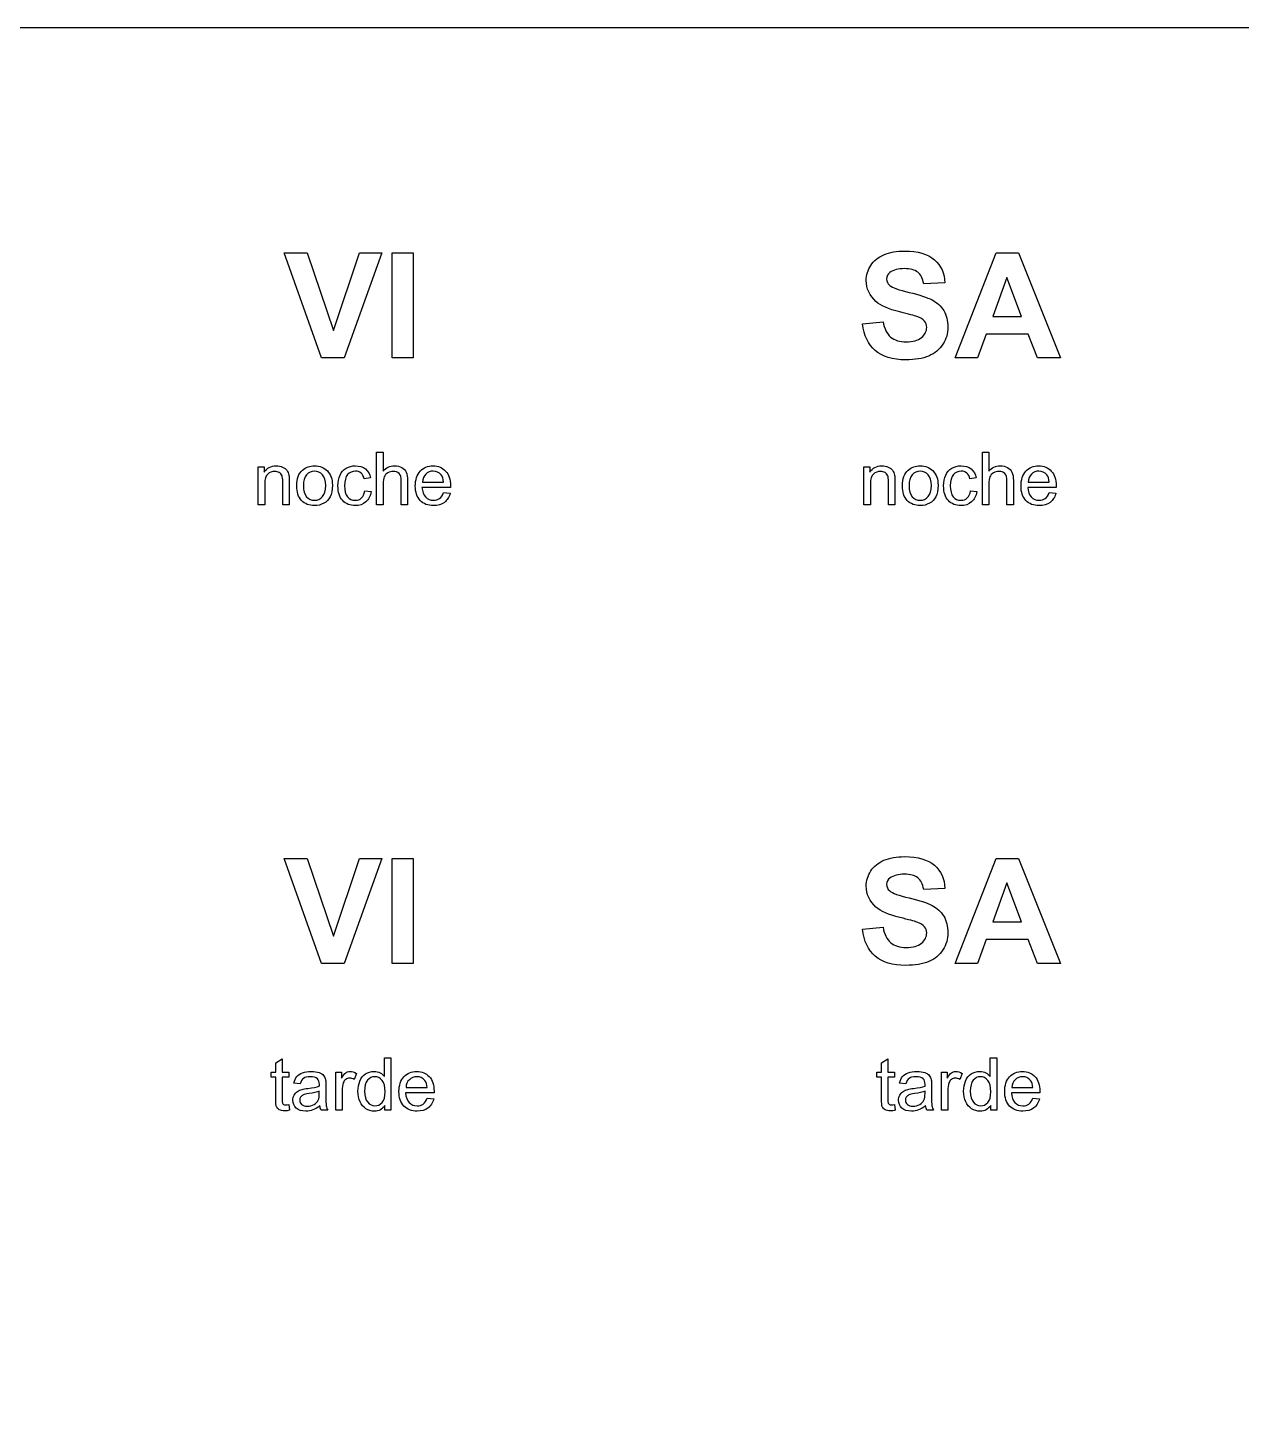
# Model space of a CAD drawing. Header units: millimetres. Extents: x 5 to 740, y 5 to 477.
# Drawn here: x 137.2 to 203.4, y 251.7 to 327 of the extents above; entities that cross this region are included whole.
import ezdxf

# ---------------------------------------------------------------- set-up
doc = ezdxf.new("R2010")
doc.units = ezdxf.units.MM
doc.layers.get('0').update_dxf_attribs({"linetype": 'CONTINUOUS'})

msp = doc.modelspace()

# ---------------------------------------------------------------- linework, layer by layer
at = {"color": 7}
for points in [[(5, 327), (239, 327), (239, 192), (5, 192)], [(153.26367, 309), (151.2168, 314.72656), (152.4707, 314.72656), (153.91992, 310.48828), (155.32227, 314.72656), (156.54883, 314.72656), (154.49805, 309)], [(157.10352, 309), (157.10352, 314.72656), (158.25977, 314.72656), (158.25977, 309)], [(193.52539, 309), (192.26758, 309), (191.76758, 310.30078), (189.47852, 310.30078), (189.00586, 309), (187.7793, 309), (190.00977, 314.72656), (191.23242, 314.72656)], [(191.39648, 311.26563), (190.60742, 313.39063), (189.83398, 311.26563)], [(182.73242, 310.86326)], [(158.75391, 302.23633)], [(191.75391, 302.23633)], [(151.9082, 302.03711)], [(152.26953, 302.03711)], [(155.61719, 301.75983)], [(159.90815, 301.66804)], [(184.9082, 302.03711)], [(185.26953, 302.03711)], [(188.61719, 301.75983)], [(192.90815, 301.66804)], [(153.26367, 276), (151.2168, 281.72656), (152.4707, 281.72656), (153.91992, 277.48828), (155.32227, 281.72656), (156.54883, 281.72656), (154.49805, 276)], [(157.10352, 276), (157.10352, 281.72656), (158.25977, 281.72656), (158.25977, 276)], [(193.52539, 276), (192.26758, 276), (191.76758, 277.30078), (189.47852, 277.30078), (189.00586, 276), (187.7793, 276), (190.00977, 281.72656), (191.23242, 281.72656)], [(191.39648, 278.26563), (190.60742, 280.39063), (189.83398, 278.26563)], [(182.73242, 277.86326)], [(155.60742, 269.03516)], [(157.86328, 269.23633)], [(188.60742, 269.03516)], [(190.86328, 269.23633)], [(151.47272, 268.31444)], [(159.01754, 268.66804)], [(184.47272, 268.31444)], [(192.01754, 268.66804)]]:
    msp.add_lwpolyline(points, close=True, dxfattribs=at)
for points in [[(187.22461, 313.08984), (186.06836, 313.03904)], [(182.73242, 310.86328), (183.85742, 310.97266)], [(156.26367, 301), (156.26367, 303.86328), (156.61523, 303.86328), (156.61523, 302.83594)], [(189.26367, 301), (189.26367, 303.86328), (189.61523, 303.86328), (189.61523, 302.83594)], [(149.81445, 301), (149.81445, 303.07422), (150.13086, 303.07422), (150.13086, 302.7793)], [(182.81445, 301), (182.81445, 303.07422), (183.13086, 303.07422), (183.13086, 302.7793)], [(151.49997, 302.27535), (151.49997, 301), (151.14841, 301), (151.14841, 302.26172)], [(155.92969, 302.46487), (155.58789, 302.41217)], [(157.95311, 302.31444), (157.95311, 301), (157.60155, 301), (157.60155, 302.31445)], [(158.75391, 302.23633), (159.91211, 302.23633)], [(184.49997, 302.27535), (184.49997, 301), (184.14841, 301), (184.14841, 302.26172)], [(188.92969, 302.46487), (188.58789, 302.41217)], [(190.95311, 302.31444), (190.95311, 301), (190.60155, 301), (190.60155, 302.31445)], [(191.75391, 302.23633), (192.91211, 302.23633)], [(150.16601, 302.13285), (150.16601, 301), (149.81445, 301)], [(155.61719, 301.75977), (155.96289, 301.71487)], [(156.61522, 302.1348), (156.61522, 301), (156.26367, 301)], [(160.2812, 301.94734), (158.73432, 301.94734)], [(159.9082, 301.66797), (160.27148, 301.62307)], [(183.16601, 302.13285), (183.16601, 301), (182.81445, 301)], [(188.61719, 301.75977), (188.96289, 301.71487)], [(189.61522, 302.1348), (189.61522, 301), (189.26367, 301)], [(193.2812, 301.94734), (191.73432, 301.94734)], [(192.9082, 301.66797), (193.27148, 301.62307)], [(187.22461, 280.08984), (186.06836, 280.03904)], [(182.73242, 277.86328), (183.85742, 277.97266)], [(150.76952, 268.60743), (150.76952, 269.80079), (150.51171, 269.80079), (150.51171, 270.07423), (150.76952, 270.07423), (150.76952, 270.5879), (151.11913, 270.79884), (151.11913, 270.07423), (151.47265, 270.07423), (151.47265, 269.80079), (151.11913, 269.80079), (151.11913, 268.5879)], [(156.69531, 269.83591), (156.69531, 270.86325), (157.04492, 270.86325), (157.04492, 268), (156.71875, 268)], [(183.76952, 268.60743), (183.76952, 269.80079), (183.51171, 269.80079), (183.51171, 270.07423), (183.76952, 270.07423), (183.76952, 270.5879), (184.11913, 270.79884), (184.11913, 270.07423), (184.47265, 270.07423), (184.47265, 269.80079), (184.11913, 269.80079), (184.11913, 268.5879)], [(189.69531, 269.83591), (189.69531, 270.86325), (190.04492, 270.86325), (190.04492, 268), (189.71875, 268)], [(154.03711, 268), (154.03711, 270.07422), (154.35352, 270.07422), (154.35352, 269.75977)], [(155.16406, 270.0078), (155.04297, 269.68163)], [(187.03711, 268), (187.03711, 270.07422), (187.35352, 270.07422), (187.35352, 269.75977)], [(188.16406, 270.0078), (188.04297, 269.68163)], [(152.10166, 269.43546), (151.75791, 269.48236)], [(153.1406, 268.91217), (153.14062, 269.04101)], [(153.49622, 269.33782), (153.49622, 268.86907)], [(154.38867, 269.08597), (154.38867, 268), (154.03711, 268)], [(157.86328, 269.23633), (159.02148, 269.23633)], [(185.10166, 269.43546), (184.75791, 269.48236)], [(186.1406, 268.91217), (186.14062, 269.04101)], [(186.49622, 269.33782), (186.49622, 268.86907)], [(187.38867, 269.08597), (187.38867, 268), (187.03711, 268)], [(190.86328, 269.23633), (192.02148, 269.23633)], [(151.47266, 268.31445), (151.52346, 268.00391)], [(153.17003, 268.25579), (153.16992, 268.25585)], [(156.71875, 268), (156.71875, 268.26172)], [(159.39058, 268.94734), (157.84371, 268.94734)], [(159.01758, 268.66797), (159.38086, 268.62307)], [(184.47266, 268.31445), (184.52346, 268.00391)], [(186.17003, 268.25579), (186.16992, 268.25585)], [(189.71875, 268), (189.71875, 268.26172)], [(192.39058, 268.94734), (190.84371, 268.94734)], [(192.01758, 268.66797), (192.38086, 268.62307)], [(153.60752, 267.99993), (153.24033, 267.99993)], [(186.60752, 267.99993), (186.24033, 267.99993)]]:
    msp.add_lwpolyline(points, dxfattribs=at)
for points in [[(183.18555, 314.04297), (183.352217, 314.298177), (183.590497, 314.492187), (183.90039, 314.625)], [(183.90039, 314.625), (184.21289, 314.757813), (184.589193, 314.82422), (185.0293, 314.82422)], [(185.0293, 314.82422), (185.748047, 314.82422), (186.28841, 314.666667), (186.65039, 314.35156)], [(186.65039, 314.35156), (187.014977, 314.03646), (187.206383, 313.615887), (187.22461, 313.08984)], [(182.93945, 313.22656), (182.93945, 313.518227), (183.021483, 313.790363), (183.18555, 314.04297)], [(184.22852, 313.66014), (184.10612, 313.571593), (184.04492, 313.453103), (184.04492, 313.30467)], [(185.01758, 313.86717), (184.68164, 313.86717), (184.41862, 313.79816), (184.22852, 313.66014)], [(185.74805, 313.67186), (185.58659, 313.802067), (185.3431, 313.86717), (185.01758, 313.86717)], [(186.06836, 313.03904), (186.018893, 313.333313), (185.912123, 313.544253), (185.74805, 313.67186)], [(183.4668, 312.07422), (183.115233, 312.389327), (182.93945, 312.77344), (182.93945, 313.22656)], [(184.04492, 313.30467), (184.04492, 313.16925), (184.102213, 313.053363), (184.2168, 312.95701)], [(184.2168, 312.95701), (184.362633, 312.834617), (184.7168, 312.707013), (185.2793, 312.5742)], [(184.77148, 311.50781), (184.151693, 311.661457), (183.7168, 311.85026), (183.4668, 312.07422)], [(185.2793, 312.5742), (185.8418, 312.441387), (186.257163, 312.303367), (186.52539, 312.16014)], [(186.52539, 312.16014), (186.796223, 312.019513), (187.00716, 311.825503), (187.1582, 311.57811)], [(185.69727, 311.25781), (185.56185, 311.304677), (185.253253, 311.38801), (184.77148, 311.50781)], [(186.11133, 311.00781), (186.033203, 311.104163), (185.895183, 311.187497), (185.69727, 311.25781)], [(187.1582, 311.57811), (187.311847, 311.333317), (187.38867, 311.02993), (187.38867, 310.66795)], [(183.42773, 309.39842), (183.03971, 309.734353), (182.80794, 310.222633), (182.73242, 310.86326)], [(183.85742, 310.97266), (183.925127, 310.595053), (184.061847, 310.31771), (184.26758, 310.14063)], [(185.94727, 310.10938), (186.13737, 310.268233), (186.23242, 310.453127), (186.23242, 310.66406)], [(186.23242, 310.66406), (186.23242, 310.79948), (186.192057, 310.914063), (186.11133, 311.00781)], [(187.38867, 310.66795), (187.38867, 310.339823), (187.297523, 310.03253), (187.11523, 309.74607)], [(184.26758, 310.14063), (184.475913, 309.963543), (184.75586, 309.875), (185.10742, 309.875)], [(185.10742, 309.875), (185.47982, 309.875), (185.75977, 309.953127), (185.94727, 310.10938)], [(187.11523, 309.74607), (186.932943, 309.459617), (186.675133, 309.246077), (186.3418, 309.10545)], [(185.0957, 308.89842), (184.371747, 308.89842), (183.815757, 309.065087), (183.42773, 309.39842)], [(186.3418, 309.10545), (186.008467, 308.96743), (185.5931, 308.89842), (185.0957, 308.89842)], [(150.13086, 302.7793), (150.2832, 303.00716), (150.503253, 303.12109), (150.79102, 303.12109)], [(150.79102, 303.12109), (150.91602, 303.12109), (151.030603, 303.09829), (151.13477, 303.05269)], [(151.13477, 303.05269), (151.240237, 303.008423), (151.31901, 302.94983), (151.37109, 302.87691)], [(152.22852, 302.89063), (152.4069, 303.04427), (152.624347, 303.12109), (152.88086, 303.12109)], [(152.88086, 303.12109), (153.166013, 303.12109), (153.399087, 303.02734), (153.58008, 302.83984)], [(154.26758, 302.61722), (154.3418, 302.785187), (154.45443, 302.910837), (154.60547, 302.99417)], [(154.60547, 302.99417), (154.75781, 303.078803), (154.923173, 303.12112), (155.10156, 303.12112)], [(155.10156, 303.12112), (155.32682, 303.12112), (155.511067, 303.06383), (155.6543, 302.94925)], [(155.6543, 302.94925), (155.797527, 302.83597), (155.889323, 302.67451), (155.92969, 302.46487)], [(156.61523, 302.83594), (156.779297, 303.02604), (156.98633, 303.12109), (157.23633, 303.12109)], [(157.23633, 303.12109), (157.389977, 303.12109), (157.52344, 303.09049), (157.63672, 303.02929)], [(157.63672, 303.02929), (157.75, 302.969357), (157.83073, 302.886023), (157.87891, 302.77929)], [(158.64062, 302.83205), (158.820313, 303.024757), (159.053387, 303.12111), (159.33984, 303.12111)], [(159.33984, 303.12111), (159.617187, 303.12111), (159.84375, 303.02671), (160.01953, 302.83791)], [(183.13086, 302.7793), (183.2832, 303.00716), (183.503253, 303.12109), (183.79102, 303.12109)], [(183.79102, 303.12109), (183.91602, 303.12109), (184.030603, 303.09829), (184.13477, 303.05269)], [(184.13477, 303.05269), (184.240237, 303.008423), (184.31901, 302.94983), (184.37109, 302.87691)], [(185.22852, 302.89063), (185.4069, 303.04427), (185.624347, 303.12109), (185.88086, 303.12109)], [(185.88086, 303.12109), (186.166013, 303.12109), (186.399087, 303.02734), (186.58008, 302.83984)], [(187.26758, 302.61722), (187.3418, 302.785187), (187.45443, 302.910837), (187.60547, 302.99417)], [(187.60547, 302.99417), (187.75781, 303.078803), (187.923173, 303.12112), (188.10156, 303.12112)], [(188.10156, 303.12112), (188.32682, 303.12112), (188.511067, 303.06383), (188.6543, 302.94925)], [(188.6543, 302.94925), (188.797527, 302.83597), (188.889323, 302.67451), (188.92969, 302.46487)], [(189.61523, 302.83594), (189.779297, 303.02604), (189.98633, 303.12109), (190.23633, 303.12109)], [(190.23633, 303.12109), (190.389977, 303.12109), (190.52344, 303.09049), (190.63672, 303.02929)], [(190.63672, 303.02929), (190.75, 302.969357), (190.83073, 302.886023), (190.87891, 302.77929)], [(191.64062, 302.83205), (191.820313, 303.024757), (192.053387, 303.12111), (192.33984, 303.12111)], [(192.33984, 303.12111), (192.617187, 303.12111), (192.84375, 303.02671), (193.01953, 302.83791)], [(150.32811, 302.67387), (150.220043, 302.578817), (150.16601, 302.398477), (150.16601, 302.13285)], [(150.71679, 302.81645), (150.56705, 302.81645), (150.43749, 302.768923), (150.32811, 302.67387)], [(150.96093, 302.75195), (150.891917, 302.79495), (150.810537, 302.81645), (150.71679, 302.81645)], [(151.10741, 302.58203), (151.080077, 302.653643), (151.03125, 302.710283), (150.96093, 302.75195)], [(151.14841, 302.26172), (151.14841, 302.404947), (151.134743, 302.511717), (151.10741, 302.58203)], [(151.37109, 302.87691), (151.423157, 302.803997), (151.459617, 302.71741), (151.48047, 302.61715)], [(151.48047, 302.61715), (151.49347, 302.552017), (151.49997, 302.438083), (151.49997, 302.27535)], [(151.9082, 302.03711), (151.9082, 302.421223), (152.014973, 302.70573), (152.22852, 302.89063)], [(152.44336, 302.63281), (152.327473, 302.501303), (152.26953, 302.302737), (152.26953, 302.03711)], [(152.88086, 302.83008), (152.70508, 302.83008), (152.559247, 302.764323), (152.44336, 302.63281)], [(153.31445, 302.63086), (153.198563, 302.763673), (153.054033, 302.83008), (152.88086, 302.83008)], [(153.49023, 302.04883), (153.49023, 302.305337), (153.431637, 302.499347), (153.31445, 302.63086)], [(153.58008, 302.83984), (153.761067, 302.653647), (153.85156, 302.395837), (153.85156, 302.06641)], [(154.15625, 302.02933), (154.15625, 302.253283), (154.19336, 302.449247), (154.26758, 302.61722)], [(154.68359, 302.64069), (154.572917, 302.514383), (154.51758, 302.31386), (154.51758, 302.03912)], [(155.11523, 302.83209), (154.93815, 302.83209), (154.79427, 302.76829), (154.68359, 302.64069)], [(155.41406, 302.72662), (155.332033, 302.796933), (155.232423, 302.83209), (155.11523, 302.83209)], [(155.58789, 302.41217), (155.555357, 302.55149), (155.497413, 302.656307), (155.41406, 302.72662)], [(156.67382, 302.51761), (156.634753, 302.425163), (156.61522, 302.29756), (156.61522, 302.1348)], [(156.86913, 302.73636), (156.777983, 302.68296), (156.71288, 302.610043), (156.67382, 302.51761)], [(157.16405, 302.81836), (157.059883, 302.81836), (156.961577, 302.791027), (156.86913, 302.73636)], [(157.48632, 302.69727), (157.4108, 302.777997), (157.303377, 302.81836), (157.16405, 302.81836)], [(157.60155, 302.31445), (157.60155, 302.490237), (157.56314, 302.617843), (157.48632, 302.69727)], [(157.87891, 302.77929), (157.928377, 302.672517), (157.95311, 302.517567), (157.95311, 302.31444)], [(158.37109, 302.01955), (158.37109, 302.36851), (158.460933, 302.639343), (158.64062, 302.83205)], [(158.93555, 302.66992), (158.82617, 302.561847), (158.765623, 302.417317), (158.75391, 302.23633)], [(159.34375, 302.83203), (159.18229, 302.83203), (159.046223, 302.777993), (158.93555, 302.66992)], [(159.7793, 302.62891), (159.66732, 302.764323), (159.522137, 302.83203), (159.34375, 302.83203)], [(159.91211, 302.23633), (159.89651, 302.41081), (159.85224, 302.54167), (159.7793, 302.62891)], [(160.01953, 302.83791), (160.19531, 302.64911), (160.2832, 302.383487), (160.2832, 302.04104)], [(183.32811, 302.67387), (183.220043, 302.578817), (183.16601, 302.398477), (183.16601, 302.13285)], [(183.71679, 302.81645), (183.56705, 302.81645), (183.43749, 302.768923), (183.32811, 302.67387)], [(183.96093, 302.75195), (183.891917, 302.79495), (183.810537, 302.81645), (183.71679, 302.81645)], [(184.10741, 302.58203), (184.080077, 302.653643), (184.03125, 302.710283), (183.96093, 302.75195)], [(184.14841, 302.26172), (184.14841, 302.404947), (184.134743, 302.511717), (184.10741, 302.58203)], [(184.37109, 302.87691), (184.423157, 302.803997), (184.459617, 302.71741), (184.48047, 302.61715)], [(184.48047, 302.61715), (184.49347, 302.552017), (184.49997, 302.438083), (184.49997, 302.27535)], [(184.9082, 302.03711), (184.9082, 302.421223), (185.014973, 302.70573), (185.22852, 302.89063)], [(185.44336, 302.63281), (185.327473, 302.501303), (185.26953, 302.302737), (185.26953, 302.03711)], [(185.88086, 302.83008), (185.70508, 302.83008), (185.559247, 302.764323), (185.44336, 302.63281)], [(186.31445, 302.63086), (186.198563, 302.763673), (186.054033, 302.83008), (185.88086, 302.83008)], [(186.49023, 302.04883), (186.49023, 302.305337), (186.431637, 302.499347), (186.31445, 302.63086)], [(186.58008, 302.83984), (186.761067, 302.653647), (186.85156, 302.395837), (186.85156, 302.06641)], [(187.15625, 302.02933), (187.15625, 302.253283), (187.19336, 302.449247), (187.26758, 302.61722)], [(187.68359, 302.64069), (187.572917, 302.514383), (187.51758, 302.31386), (187.51758, 302.03912)], [(188.11523, 302.83209), (187.93815, 302.83209), (187.79427, 302.76829), (187.68359, 302.64069)], [(188.41406, 302.72662), (188.332033, 302.796933), (188.232423, 302.83209), (188.11523, 302.83209)], [(188.58789, 302.41217), (188.555357, 302.55149), (188.497413, 302.656307), (188.41406, 302.72662)], [(189.67382, 302.51761), (189.634753, 302.425163), (189.61522, 302.29756), (189.61522, 302.1348)], [(189.86913, 302.73636), (189.777983, 302.68296), (189.71288, 302.610043), (189.67382, 302.51761)], [(190.16405, 302.81836), (190.059883, 302.81836), (189.961577, 302.791027), (189.86913, 302.73636)], [(190.48632, 302.69727), (190.4108, 302.777997), (190.303377, 302.81836), (190.16405, 302.81836)], [(190.60155, 302.31445), (190.60155, 302.490237), (190.56314, 302.617843), (190.48632, 302.69727)], [(190.87891, 302.77929), (190.928377, 302.672517), (190.95311, 302.517567), (190.95311, 302.31444)], [(191.37109, 302.01955), (191.37109, 302.36851), (191.460933, 302.639343), (191.64062, 302.83205)], [(191.93555, 302.66992), (191.82617, 302.561847), (191.765623, 302.417317), (191.75391, 302.23633)], [(192.34375, 302.83203), (192.18229, 302.83203), (192.046223, 302.777993), (191.93555, 302.66992)], [(192.7793, 302.62891), (192.66732, 302.764323), (192.522137, 302.83203), (192.34375, 302.83203)], [(192.91211, 302.23633), (192.89651, 302.41081), (192.85224, 302.54167), (192.7793, 302.62891)], [(193.01953, 302.83791), (193.19531, 302.64911), (193.2832, 302.383487), (193.2832, 302.04104)], [(152.17578, 301.23242), (151.997393, 301.41862), (151.9082, 301.68685), (151.9082, 302.03711)], [(152.26953, 302.03711), (152.26953, 301.771483), (152.327473, 301.572263), (152.44336, 301.43945)], [(152.44336, 301.43945), (152.559247, 301.307943), (152.70508, 301.24219), (152.88086, 301.24219)], [(152.88086, 301.24219), (153.05534, 301.24219), (153.200523, 301.308597), (153.31641, 301.44141)], [(153.31641, 301.44141), (153.43229, 301.574223), (153.49023, 301.776697), (153.49023, 302.04883)], [(153.73047, 301.43555), (153.651043, 301.283203), (153.534507, 301.164713), (153.38086, 301.08008)], [(153.85156, 302.06641), (153.85156, 301.799483), (153.811197, 301.589197), (153.73047, 301.43555)], [(154.41406, 301.2305), (154.242187, 301.4167), (154.15625, 301.682977), (154.15625, 302.02933)], [(154.51758, 302.03912), (154.51758, 301.760473), (154.570963, 301.558), (154.67773, 301.4317)], [(154.67773, 301.4317), (154.784503, 301.3054), (154.923827, 301.24225), (155.0957, 301.24225)], [(155.44141, 301.3692), (155.533857, 301.453833), (155.59245, 301.584043), (155.61719, 301.75983)], [(155.96289, 301.71487), (155.925157, 301.47659), (155.82815, 301.289743), (155.67187, 301.15433)], [(158.63672, 301.23244), (158.459633, 301.41994), (158.37109, 301.68231), (158.37109, 302.01955)], [(158.73432, 301.94734), (158.74732, 301.719473), (158.811773, 301.544993), (158.92768, 301.4239)], [(158.92768, 301.4239), (159.043567, 301.302807), (159.1881, 301.24226), (159.36128, 301.24226)], [(159.69136, 301.34382), (159.7825, 301.411527), (159.854763, 301.5196), (159.90815, 301.66804)], [(160.27148, 301.62307), (160.214213, 301.41083), (160.108093, 301.246117), (159.95312, 301.12893)], [(160.2832, 302.04104), (160.2832, 302.02024), (160.282533, 301.989007), (160.2812, 301.94734)], [(185.17578, 301.23242), (184.997393, 301.41862), (184.9082, 301.68685), (184.9082, 302.03711)], [(185.26953, 302.03711), (185.26953, 301.771483), (185.327473, 301.572263), (185.44336, 301.43945)], [(185.44336, 301.43945), (185.559247, 301.307943), (185.70508, 301.24219), (185.88086, 301.24219)], [(185.88086, 301.24219), (186.05534, 301.24219), (186.200523, 301.308597), (186.31641, 301.44141)], [(186.31641, 301.44141), (186.43229, 301.574223), (186.49023, 301.776697), (186.49023, 302.04883)], [(186.73047, 301.43555), (186.651043, 301.283203), (186.534507, 301.164713), (186.38086, 301.08008)], [(186.85156, 302.06641), (186.85156, 301.799483), (186.811197, 301.589197), (186.73047, 301.43555)], [(187.41406, 301.2305), (187.242187, 301.4167), (187.15625, 301.682977), (187.15625, 302.02933)], [(187.51758, 302.03912), (187.51758, 301.760473), (187.570963, 301.558), (187.67773, 301.4317)], [(187.67773, 301.4317), (187.784503, 301.3054), (187.923827, 301.24225), (188.0957, 301.24225)], [(188.44141, 301.3692), (188.533857, 301.453833), (188.59245, 301.584043), (188.61719, 301.75983)], [(188.96289, 301.71487), (188.925157, 301.47659), (188.82815, 301.289743), (188.67187, 301.15433)], [(191.63672, 301.23244), (191.459633, 301.41994), (191.37109, 301.68231), (191.37109, 302.01955)], [(191.73432, 301.94734), (191.74732, 301.719473), (191.811773, 301.544993), (191.92768, 301.4239)], [(191.92768, 301.4239), (192.043567, 301.302807), (192.1881, 301.24226), (192.36128, 301.24226)], [(192.69136, 301.34382), (192.7825, 301.411527), (192.854763, 301.5196), (192.90815, 301.66804)], [(193.27148, 301.62307), (193.214213, 301.41083), (193.108093, 301.246117), (192.95312, 301.12893)], [(193.2832, 302.04104), (193.2832, 302.02024), (193.282533, 301.989007), (193.2812, 301.94734)], [(152.88086, 300.95313), (152.590493, 300.95313), (152.355467, 301.046227), (152.17578, 301.23242)], [(153.38086, 301.08008), (153.228513, 300.995447), (153.061847, 300.95313), (152.88086, 300.95313)], [(155.09961, 300.95316), (154.815757, 300.95316), (154.58724, 301.045607), (154.41406, 301.2305)], [(155.0957, 301.24225), (155.23372, 301.24225), (155.348957, 301.284567), (155.44141, 301.3692)], [(155.67187, 301.15433), (155.516923, 301.020217), (155.32617, 300.95316), (155.09961, 300.95316)], [(159.35937, 300.95315), (159.05599, 300.95315), (158.815107, 301.046247), (158.63672, 301.23244)], [(159.95312, 301.12893), (159.798173, 301.011743), (159.600257, 300.95315), (159.35937, 300.95315)], [(159.36128, 301.24226), (159.490187, 301.24226), (159.600213, 301.276113), (159.69136, 301.34382)], [(185.88086, 300.95313), (185.590493, 300.95313), (185.355467, 301.046227), (185.17578, 301.23242)], [(186.38086, 301.08008), (186.228513, 300.995447), (186.061847, 300.95313), (185.88086, 300.95313)], [(188.09961, 300.95316), (187.815757, 300.95316), (187.58724, 301.045607), (187.41406, 301.2305)], [(188.0957, 301.24225), (188.23372, 301.24225), (188.348957, 301.284567), (188.44141, 301.3692)], [(188.67187, 301.15433), (188.516923, 301.020217), (188.32617, 300.95316), (188.09961, 300.95316)], [(192.35937, 300.95315), (192.05599, 300.95315), (191.815107, 301.046247), (191.63672, 301.23244)], [(192.95312, 301.12893), (192.798173, 301.011743), (192.600257, 300.95315), (192.35937, 300.95315)], [(192.36128, 301.24226), (192.490187, 301.24226), (192.600213, 301.276113), (192.69136, 301.34382)], [(183.90039, 281.625), (184.21289, 281.757813), (184.589193, 281.82422), (185.0293, 281.82422)], [(185.0293, 281.82422), (185.748047, 281.82422), (186.28841, 281.666667), (186.65039, 281.35156)], [(183.18555, 281.04297), (183.352217, 281.298177), (183.590497, 281.492187), (183.90039, 281.625)], [(186.65039, 281.35156), (187.014977, 281.03646), (187.206383, 280.615887), (187.22461, 280.08984)], [(182.93945, 280.22656), (182.93945, 280.518227), (183.021483, 280.790363), (183.18555, 281.04297)], [(184.22852, 280.66014), (184.10612, 280.571593), (184.04492, 280.453103), (184.04492, 280.30467)], [(184.04492, 280.30467), (184.04492, 280.16925), (184.102213, 280.053363), (184.2168, 279.95701)], [(185.01758, 280.86717), (184.68164, 280.86717), (184.41862, 280.79816), (184.22852, 280.66014)], [(185.74805, 280.67186), (185.58659, 280.802067), (185.3431, 280.86717), (185.01758, 280.86717)], [(186.06836, 280.03904), (186.018893, 280.333313), (185.912123, 280.544253), (185.74805, 280.67186)], [(183.4668, 279.07422), (183.115233, 279.389327), (182.93945, 279.77344), (182.93945, 280.22656)], [(184.2168, 279.95701), (184.362633, 279.834617), (184.7168, 279.707013), (185.2793, 279.5742)], [(185.2793, 279.5742), (185.8418, 279.441387), (186.257163, 279.303367), (186.52539, 279.16014)], [(184.77148, 278.50781), (184.151693, 278.661457), (183.7168, 278.85026), (183.4668, 279.07422)], [(186.52539, 279.16014), (186.796223, 279.019513), (187.00716, 278.825503), (187.1582, 278.57811)], [(185.69727, 278.25781), (185.56185, 278.304677), (185.253253, 278.38801), (184.77148, 278.50781)], [(186.11133, 278.00781), (186.033203, 278.104163), (185.895183, 278.187497), (185.69727, 278.25781)], [(187.1582, 278.57811), (187.311847, 278.333317), (187.38867, 278.02993), (187.38867, 277.66795)], [(183.42773, 276.39842), (183.03971, 276.734353), (182.80794, 277.222633), (182.73242, 277.86326)], [(183.85742, 277.97266), (183.925127, 277.595053), (184.061847, 277.31771), (184.26758, 277.14063)], [(185.94727, 277.10938), (186.13737, 277.268233), (186.23242, 277.453127), (186.23242, 277.66406)], [(186.23242, 277.66406), (186.23242, 277.79948), (186.192057, 277.914063), (186.11133, 278.00781)], [(187.38867, 277.66795), (187.38867, 277.339823), (187.297523, 277.03253), (187.11523, 276.74607)], [(184.26758, 277.14063), (184.475913, 276.963543), (184.75586, 276.875), (185.10742, 276.875)], [(185.10742, 276.875), (185.47982, 276.875), (185.75977, 276.953127), (185.94727, 277.10938)], [(187.11523, 276.74607), (186.932943, 276.459617), (186.675133, 276.246077), (186.3418, 276.10545)], [(185.0957, 275.89842), (184.371747, 275.89842), (183.815757, 276.065087), (183.42773, 276.39842)], [(186.3418, 276.10545), (186.008467, 275.96743), (185.5931, 275.89842), (185.0957, 275.89842)], [(151.75791, 269.48236), (151.789177, 269.6295), (151.84061, 269.74799), (151.91221, 269.83783)], [(151.91221, 269.83783), (151.983823, 269.928977), (152.08734, 269.99864), (152.22276, 270.04682)], [(152.22276, 270.04682), (152.358173, 270.096287), (152.515073, 270.12102), (152.69346, 270.12102)], [(152.64268, 269.83), (152.477313, 269.83), (152.354917, 269.8007), (152.27549, 269.7421)], [(153.04307, 269.71086), (152.953223, 269.790287), (152.81976, 269.83), (152.64268, 269.83)], [(152.69346, 270.12102), (152.87054, 270.12102), (153.01442, 270.100187), (153.1251, 270.05852)], [(153.1251, 270.05852), (153.23578, 270.016853), (153.31716, 269.96412), (153.36924, 269.90032)], [(153.36924, 269.90032), (153.421307, 269.837853), (153.457767, 269.758427), (153.47862, 269.66204)], [(154.35352, 269.75977), (154.434247, 269.906903), (154.508463, 270.003907), (154.57617, 270.05078)], [(154.57617, 270.05078), (154.645183, 270.097647), (154.720703, 270.12108), (154.80273, 270.12108)], [(154.78516, 269.75783), (154.708333, 269.75783), (154.63932, 269.734397), (154.57812, 269.68753)], [(155.04297, 269.68163), (154.95703, 269.73243), (154.871093, 269.75783), (154.78516, 269.75783)], [(154.80273, 270.12108), (154.921223, 270.12108), (155.041667, 270.08332), (155.16406, 270.0078)], [(155.34961, 269.59766), (155.418617, 269.766927), (155.522133, 269.896483), (155.66016, 269.98633)], [(155.66016, 269.98633), (155.79818, 270.07617), (155.952477, 270.12109), (156.12305, 270.12109)], [(156.15625, 269.83008), (155.999997, 269.83008), (155.869137, 269.766277), (155.76367, 269.63867)], [(156.12305, 270.12109), (156.24805, 270.12109), (156.359377, 270.09439), (156.45703, 270.04099)], [(156.56055, 269.63086), (156.45117, 269.763673), (156.316403, 269.83008), (156.15625, 269.83008)], [(156.45703, 270.04099), (156.55469, 269.988923), (156.634117, 269.920563), (156.69531, 269.83591)], [(157.48047, 269.01955), (157.48047, 269.36851), (157.570313, 269.639343), (157.75, 269.83205)], [(157.75, 269.83205), (157.929687, 270.024757), (158.16276, 270.12111), (158.44922, 270.12111)], [(158.45312, 269.83203), (158.291667, 269.83203), (158.1556, 269.777993), (158.04492, 269.66992)], [(158.44922, 270.12111), (158.72656, 270.12111), (158.953123, 270.02671), (159.12891, 269.83791)], [(158.88867, 269.62891), (158.77669, 269.764323), (158.631507, 269.83203), (158.45312, 269.83203)], [(159.12891, 269.83791), (159.30469, 269.64911), (159.39258, 269.383487), (159.39258, 269.04104)], [(184.75791, 269.48236), (184.789177, 269.6295), (184.84061, 269.74799), (184.91221, 269.83783)], [(184.91221, 269.83783), (184.983823, 269.928977), (185.08734, 269.99864), (185.22276, 270.04682)], [(185.22276, 270.04682), (185.358173, 270.096287), (185.515073, 270.12102), (185.69346, 270.12102)], [(185.64268, 269.83), (185.477313, 269.83), (185.354917, 269.8007), (185.27549, 269.7421)], [(186.04307, 269.71086), (185.953223, 269.790287), (185.81976, 269.83), (185.64268, 269.83)], [(185.69346, 270.12102), (185.87054, 270.12102), (186.01442, 270.100187), (186.1251, 270.05852)], [(186.1251, 270.05852), (186.23578, 270.016853), (186.31716, 269.96412), (186.36924, 269.90032)], [(186.36924, 269.90032), (186.421307, 269.837853), (186.457767, 269.758427), (186.47862, 269.66204)], [(187.35352, 269.75977), (187.434247, 269.906903), (187.508463, 270.003907), (187.57617, 270.05078)], [(187.57617, 270.05078), (187.645183, 270.097647), (187.720703, 270.12108), (187.80273, 270.12108)], [(187.78516, 269.75783), (187.708333, 269.75783), (187.63932, 269.734397), (187.57812, 269.68753)], [(188.04297, 269.68163), (187.95703, 269.73243), (187.871093, 269.75783), (187.78516, 269.75783)], [(187.80273, 270.12108), (187.921223, 270.12108), (188.041667, 270.08332), (188.16406, 270.0078)], [(188.34961, 269.59766), (188.418617, 269.766927), (188.522133, 269.896483), (188.66016, 269.98633)], [(188.66016, 269.98633), (188.79818, 270.07617), (188.952477, 270.12109), (189.12305, 270.12109)], [(189.15625, 269.83008), (188.999997, 269.83008), (188.869137, 269.766277), (188.76367, 269.63867)], [(189.12305, 270.12109), (189.24805, 270.12109), (189.359377, 270.09439), (189.45703, 270.04099)], [(189.56055, 269.63086), (189.45117, 269.763673), (189.316403, 269.83008), (189.15625, 269.83008)], [(189.45703, 270.04099), (189.55469, 269.988923), (189.634117, 269.920563), (189.69531, 269.83591)], [(190.48047, 269.01955), (190.48047, 269.36851), (190.570313, 269.639343), (190.75, 269.83205)], [(190.75, 269.83205), (190.929687, 270.024757), (191.16276, 270.12111), (191.44922, 270.12111)], [(191.45312, 269.83203), (191.291667, 269.83203), (191.1556, 269.777993), (191.04492, 269.66992)], [(191.44922, 270.12111), (191.72656, 270.12111), (191.953123, 270.02671), (192.12891, 269.83791)], [(191.88867, 269.62891), (191.77669, 269.764323), (191.631507, 269.83203), (191.45312, 269.83203)], [(192.12891, 269.83791), (192.30469, 269.64911), (192.39258, 269.383487), (192.39258, 269.04104)], [(151.76567, 268.82416), (151.812537, 268.908793), (151.873087, 268.9765), (151.94732, 269.02728)], [(151.94732, 269.02728), (152.02284, 269.07808), (152.107473, 269.116493), (152.20122, 269.14252)], [(152.27549, 269.7421), (152.197363, 269.684833), (152.13942, 269.58262), (152.10166, 269.43546)], [(152.20122, 269.14252), (152.270233, 269.16072), (152.3744, 269.178287), (152.51372, 269.19522)], [(152.51372, 269.19522), (152.797573, 269.229087), (153.006557, 269.269453), (153.14067, 269.31632)], [(153.14062, 269.04101), (153.01302, 268.988943), (152.821617, 268.94467), (152.56641, 268.90819)], [(153.14267, 269.40812), (153.14267, 269.551353), (153.10947, 269.652267), (153.04307, 269.71086)], [(153.14067, 269.31632), (153.142003, 269.36452), (153.14267, 269.39512), (153.14267, 269.40812)], [(153.47862, 269.66204), (153.490353, 269.602173), (153.49622, 269.4941), (153.49622, 269.33782)], [(154.44727, 269.49612), (154.408203, 269.37112), (154.38867, 269.234403), (154.38867, 269.08597)], [(154.57812, 269.68753), (154.51692, 269.64193), (154.473303, 269.578127), (154.44727, 269.49612)], [(155.24609, 269.03516), (155.24609, 269.242187), (155.280597, 269.429687), (155.34961, 269.59766)], [(155.35937, 268.4707), (155.28385, 268.634767), (155.24609, 268.82292), (155.24609, 269.03516)], [(155.76367, 269.63867), (155.659503, 269.51107), (155.60742, 269.3099), (155.60742, 269.03516)], [(155.60742, 269.03516), (155.60742, 268.769533), (155.66341, 268.570963), (155.77539, 268.43945)], [(156.72461, 269.00586), (156.72461, 269.289713), (156.669923, 269.498047), (156.56055, 269.63086)], [(156.5625, 268.42969), (156.670573, 268.55599), (156.72461, 268.748047), (156.72461, 269.00586)], [(157.74609, 268.23244), (157.56901, 268.41994), (157.48047, 268.68231), (157.48047, 269.01955)], [(158.04492, 269.66992), (157.935547, 269.561847), (157.875, 269.417317), (157.86328, 269.23633)], [(159.02148, 269.23633), (159.00588, 269.41081), (158.96161, 269.54167), (158.88867, 269.62891)], [(159.39258, 269.04104), (159.39258, 269.02024), (159.391913, 268.989007), (159.39058, 268.94734)], [(184.76567, 268.82416), (184.812537, 268.908793), (184.873087, 268.9765), (184.94732, 269.02728)], [(184.94732, 269.02728), (185.02284, 269.07808), (185.107473, 269.116493), (185.20122, 269.14252)], [(185.27549, 269.7421), (185.197363, 269.684833), (185.13942, 269.58262), (185.10166, 269.43546)], [(185.20122, 269.14252), (185.270233, 269.16072), (185.3744, 269.178287), (185.51372, 269.19522)], [(185.51372, 269.19522), (185.797573, 269.229087), (186.006557, 269.269453), (186.14067, 269.31632)], [(186.14062, 269.04101), (186.01302, 268.988943), (185.821617, 268.94467), (185.56641, 268.90819)], [(186.14267, 269.40812), (186.14267, 269.551353), (186.10947, 269.652267), (186.04307, 269.71086)], [(186.14067, 269.31632), (186.142003, 269.36452), (186.14267, 269.39512), (186.14267, 269.40812)], [(186.47862, 269.66204), (186.490353, 269.602173), (186.49622, 269.4941), (186.49622, 269.33782)], [(187.44727, 269.49612), (187.408203, 269.37112), (187.38867, 269.234403), (187.38867, 269.08597)], [(187.57812, 269.68753), (187.51692, 269.64193), (187.473303, 269.578127), (187.44727, 269.49612)], [(188.24609, 269.03516), (188.24609, 269.242187), (188.280597, 269.429687), (188.34961, 269.59766)], [(188.35937, 268.4707), (188.28385, 268.634767), (188.24609, 268.82292), (188.24609, 269.03516)], [(188.76367, 269.63867), (188.659503, 269.51107), (188.60742, 269.3099), (188.60742, 269.03516)], [(188.60742, 269.03516), (188.60742, 268.769533), (188.66341, 268.570963), (188.77539, 268.43945)], [(189.72461, 269.00586), (189.72461, 269.289713), (189.669923, 269.498047), (189.56055, 269.63086)], [(189.5625, 268.42969), (189.670573, 268.55599), (189.72461, 268.748047), (189.72461, 269.00586)], [(190.74609, 268.23244), (190.56901, 268.41994), (190.48047, 268.68231), (190.48047, 269.01955)], [(191.04492, 269.66992), (190.935547, 269.561847), (190.875, 269.417317), (190.86328, 269.23633)], [(192.02148, 269.23633), (192.00588, 269.41081), (191.96161, 269.54167), (191.88867, 269.62891)], [(192.39258, 269.04104), (192.39258, 269.02024), (192.391913, 268.989007), (192.39058, 268.94734)], [(150.81252, 268.19142), (150.783853, 268.25782), (150.76952, 268.39649), (150.76952, 268.60743)], [(151.11913, 268.5879), (151.11913, 268.48764), (151.124997, 268.423187), (151.13673, 268.39454)], [(151.13673, 268.39454), (151.14973, 268.365873), (151.16993, 268.343073), (151.19733, 268.32614)], [(151.19733, 268.32614), (151.225997, 268.309207), (151.26636, 268.30074), (151.31842, 268.30074)], [(151.31842, 268.30074), (151.357487, 268.30074), (151.40892, 268.305307), (151.47272, 268.31444)], [(151.69727, 268.54682), (151.69727, 268.64838), (151.72007, 268.740827), (151.76567, 268.82416)], [(151.88086, 268.11908), (151.758467, 268.23106), (151.69727, 268.37364), (151.69727, 268.54682)], [(152.12109, 268.72266), (152.088557, 268.673193), (152.07229, 268.617853), (152.07229, 268.55664)], [(152.07229, 268.55664), (152.07229, 268.462893), (152.107443, 268.38477), (152.17775, 268.32227)], [(152.25977, 268.83789), (152.199837, 268.811823), (152.15361, 268.773413), (152.12109, 268.72266)], [(152.17775, 268.32227), (152.24937, 268.259803), (152.353537, 268.22857), (152.49025, 268.22857)], [(152.56641, 268.90819), (152.421877, 268.88739), (152.319663, 268.863957), (152.25977, 268.83789)], [(152.49025, 268.22857), (152.62567, 268.22857), (152.746113, 268.25787), (152.85158, 268.31647)], [(153.16992, 268.25585), (153.039713, 268.14517), (152.914063, 268.067043), (152.79297, 268.02147)], [(152.85158, 268.31647), (152.957053, 268.376337), (153.034527, 268.457717), (153.084, 268.56061)], [(153.084, 268.56061), (153.121733, 268.640037), (153.1406, 268.757223), (153.1406, 268.91217)], [(153.24033, 267.99993), (153.203863, 268.07285), (153.18043, 268.158137), (153.17003, 268.25579)], [(153.49622, 268.86907), (153.49622, 268.54225), (153.503387, 268.33522), (153.51772, 268.24798)], [(153.51772, 268.24798), (153.53332, 268.16204), (153.563253, 268.079357), (153.60752, 267.99993)], [(155.68164, 268.08984), (155.54362, 268.180987), (155.436197, 268.30794), (155.35937, 268.4707)], [(155.77539, 268.43945), (155.88737, 268.307943), (156.01953, 268.24219), (156.17187, 268.24219)], [(156.71875, 268.26172), (156.587237, 268.055993), (156.393877, 267.95313), (156.13867, 267.95313)], [(156.17187, 268.24219), (156.325517, 268.24219), (156.455727, 268.30469), (156.5625, 268.42969)], [(157.84371, 268.94734), (157.85671, 268.719473), (157.921163, 268.544993), (158.03707, 268.4239)], [(158.03707, 268.4239), (158.152957, 268.302807), (158.297487, 268.24226), (158.47066, 268.24226)], [(158.47066, 268.24226), (158.599567, 268.24226), (158.709593, 268.276113), (158.80074, 268.34382)], [(158.80074, 268.34382), (158.891887, 268.411527), (158.964153, 268.5196), (159.01754, 268.66804)], [(159.38086, 268.62307), (159.323593, 268.41083), (159.217473, 268.246117), (159.0625, 268.12893)], [(183.81252, 268.19142), (183.783853, 268.25782), (183.76952, 268.39649), (183.76952, 268.60743)], [(184.11913, 268.5879), (184.11913, 268.48764), (184.124997, 268.423187), (184.13673, 268.39454)], [(184.13673, 268.39454), (184.14973, 268.365873), (184.16993, 268.343073), (184.19733, 268.32614)], [(184.19733, 268.32614), (184.225997, 268.309207), (184.26636, 268.30074), (184.31842, 268.30074)], [(184.31842, 268.30074), (184.357487, 268.30074), (184.40892, 268.305307), (184.47272, 268.31444)], [(184.69727, 268.54682), (184.69727, 268.64838), (184.72007, 268.740827), (184.76567, 268.82416)], [(184.88086, 268.11908), (184.758467, 268.23106), (184.69727, 268.37364), (184.69727, 268.54682)], [(185.12109, 268.72266), (185.088557, 268.673193), (185.07229, 268.617853), (185.07229, 268.55664)], [(185.07229, 268.55664), (185.07229, 268.462893), (185.107443, 268.38477), (185.17775, 268.32227)], [(185.25977, 268.83789), (185.199837, 268.811823), (185.15361, 268.773413), (185.12109, 268.72266)], [(185.17775, 268.32227), (185.24937, 268.259803), (185.353537, 268.22857), (185.49025, 268.22857)], [(185.56641, 268.90819), (185.421877, 268.88739), (185.319663, 268.863957), (185.25977, 268.83789)], [(185.49025, 268.22857), (185.62567, 268.22857), (185.746113, 268.25787), (185.85158, 268.31647)], [(186.16992, 268.25585), (186.039713, 268.14517), (185.914063, 268.067043), (185.79297, 268.02147)], [(185.85158, 268.31647), (185.957053, 268.376337), (186.034527, 268.457717), (186.084, 268.56061)], [(186.084, 268.56061), (186.121733, 268.640037), (186.1406, 268.757223), (186.1406, 268.91217)], [(186.24033, 267.99993), (186.203863, 268.07285), (186.18043, 268.158137), (186.17003, 268.25579)], [(186.49622, 268.86907), (186.49622, 268.54225), (186.503387, 268.33522), (186.51772, 268.24798)], [(186.51772, 268.24798), (186.53332, 268.16204), (186.563253, 268.079357), (186.60752, 267.99993)], [(188.68164, 268.08984), (188.54362, 268.180987), (188.436197, 268.30794), (188.35937, 268.4707)], [(188.77539, 268.43945), (188.88737, 268.307943), (189.01953, 268.24219), (189.17187, 268.24219)], [(189.71875, 268.26172), (189.587237, 268.055993), (189.393877, 267.95313), (189.13867, 267.95313)], [(189.17187, 268.24219), (189.325517, 268.24219), (189.455727, 268.30469), (189.5625, 268.42969)], [(190.84371, 268.94734), (190.85671, 268.719473), (190.921163, 268.544993), (191.03707, 268.4239)], [(191.03707, 268.4239), (191.152957, 268.302807), (191.297487, 268.24226), (191.47066, 268.24226)], [(191.47066, 268.24226), (191.599567, 268.24226), (191.709593, 268.276113), (191.80074, 268.34382)], [(191.80074, 268.34382), (191.891887, 268.411527), (191.964153, 268.5196), (192.01754, 268.66804)], [(192.38086, 268.62307), (192.323593, 268.41083), (192.217473, 268.246117), (192.0625, 268.12893)], [(150.96096, 268.03321), (150.890647, 268.07361), (150.841167, 268.126347), (150.81252, 268.19142)], [(151.25783, 267.97271), (151.13023, 267.97271), (151.031273, 267.992877), (150.96096, 268.03321)], [(151.52346, 268.00391), (151.4245, 267.98311), (151.335957, 267.97271), (151.25783, 267.97271)], [(152.40625, 267.95307), (152.178383, 267.95307), (152.003253, 268.008407), (151.88086, 268.11908)], [(152.79297, 268.02147), (152.673177, 267.97587), (152.54427, 267.95307), (152.40625, 267.95307)], [(156.13867, 267.95313), (155.973303, 267.95313), (155.82096, 267.9987), (155.68164, 268.08984)], [(158.46875, 267.95315), (158.165363, 267.95315), (157.924477, 268.046247), (157.74609, 268.23244)], [(159.0625, 268.12893), (158.907553, 268.011743), (158.709637, 267.95315), (158.46875, 267.95315)], [(183.96096, 268.03321), (183.890647, 268.07361), (183.841167, 268.126347), (183.81252, 268.19142)], [(184.25783, 267.97271), (184.13023, 267.97271), (184.031273, 267.992877), (183.96096, 268.03321)], [(184.52346, 268.00391), (184.4245, 267.98311), (184.335957, 267.97271), (184.25783, 267.97271)], [(185.40625, 267.95307), (185.178383, 267.95307), (185.003253, 268.008407), (184.88086, 268.11908)], [(185.79297, 268.02147), (185.673177, 267.97587), (185.54427, 267.95307), (185.40625, 267.95307)], [(189.13867, 267.95313), (188.973303, 267.95313), (188.82096, 267.9987), (188.68164, 268.08984)], [(191.46875, 267.95315), (191.165363, 267.95315), (190.924477, 268.046247), (190.74609, 268.23244)], [(192.0625, 268.12893), (191.907553, 268.011743), (191.709637, 267.95315), (191.46875, 267.95315)]]:
    msp.add_open_spline(points, degree=3, dxfattribs=at)

doc.saveas('drawing.dxf')
